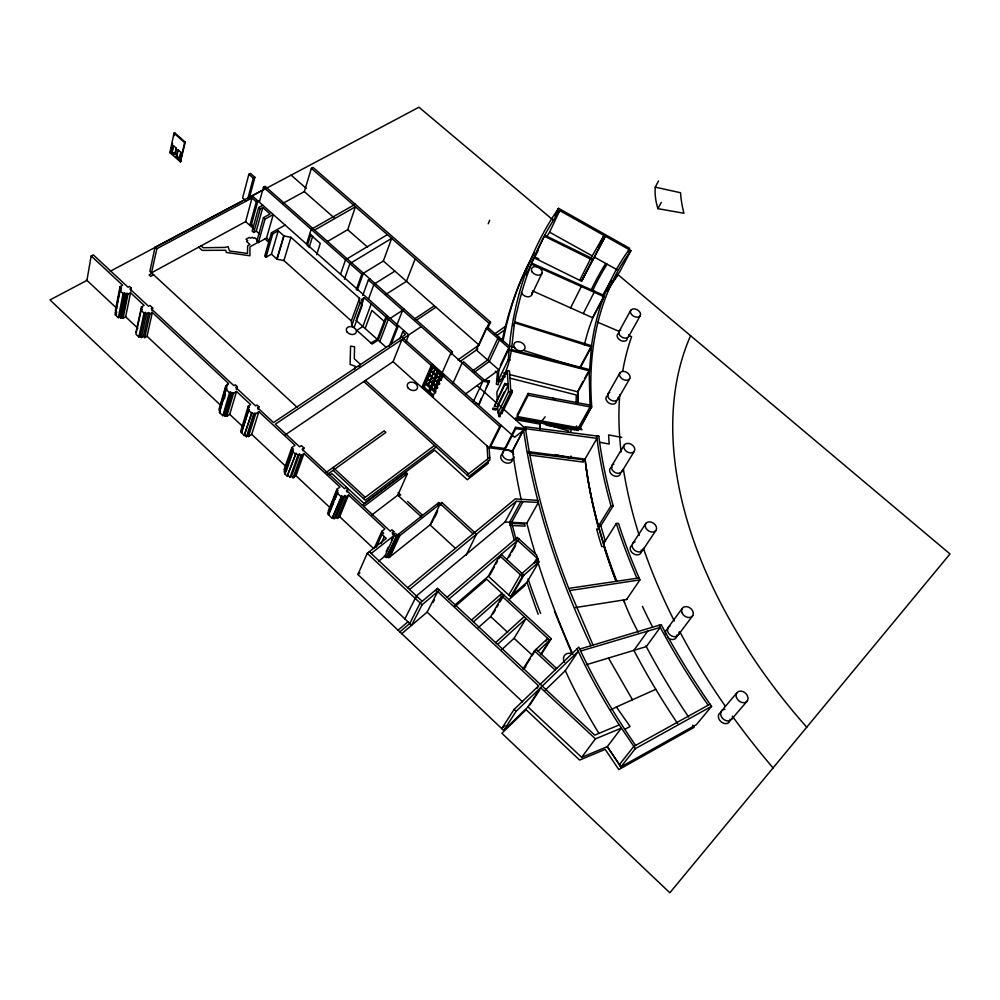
<?xml version="1.0" encoding="UTF-8"?>
<svg xmlns="http://www.w3.org/2000/svg" width="1000" height="1000" viewBox="0 0 1000 1000"><rect width="100%" height="100%" fill="white"/><g stroke="black" fill="none" stroke-linecap="round" stroke-linejoin="round"><path stroke-width="1.5" d="M576.05 402.85L576.287 394.963L509.712 378.1M578.05 390.588L577.725 402.788A461.8 297.925 40.2 0 1 578.2 390.863M580.1 428.062L591.737 406.6A469.837 297.9 39.9 0 1 630.95 250.588L559.738 210.6C547.288 228.762 537.163 248.475 529.388 269.075A653.15 406.737 41.7 0 0 517.337 309.962C510.375 333.862 515.3 360.55 499.812 381.613L497.9 381.15L508.275 359.625L510.337 337.962A652.65 406.613 41.7 0 1 558.025 209.163L558.575 208.325L629.637 248.287L627.987 251.912M499.812 381.613L499.988 379.113M497.9 381.15L498.9 369.9L509.225 348.338L486.238 328.263L487.675 327.262L509.45 346.262M498.55 381.025L498.288 384.787L496.375 384.325L497.375 373.075L495.262 371.2M130.725 291.15L131.337 288.137L129.5 286.425L128.075 287.213L93.3 254.85L91.175 255.95L86.938 280.375L50 299.938L503.7 730.45L527.962 706.9L540.6 687.688L595.413 738.863L621.362 728.138L607.288 746.625L581.663 757.362L527.962 706.9M91.175 255.95L122.638 285.238L120.05 286.65L115.3 310.763L116.788 312.15L115.363 312.938L116.6 314.1L115.275 314.825L118.325 317.688L119.65 316.95L124.475 292.887L125.725 294.062L120.875 318.113L119.65 316.95M115.363 312.938L120.113 288.825L121.55 288.05L120.05 286.65M115.275 314.825L120.025 290.738L121.375 290L120.113 288.825M118.325 317.688L123.125 293.625L124.475 292.887M122.2 317.375L127.075 293.337L127.987 294.188L123.112 318.225L122.2 317.375L120.875 318.113M123.112 318.225L125.65 316.8L130.575 292.775L144.113 305.375L141.537 306.812L135.925 332.375M174 133.162L169.9 152.575L180.362 161.85L185.287 142.238L174.7 132.825L174 133.162L184.587 142.575L180.362 161.85M170.925 150.675L172.5 143.238M174.075 135.8L174.7 132.825M173.487 145.9L172.2 151.95L174.862 154.325L176.163 148.287M141.537 306.812L142.463 307.688L141.037 308.488L142.3 309.662L141.062 310.363L135.938 334.237L138.85 336.975L140.075 336.275L145.262 312.425L146.613 313.688L141.4 337.512L140.075 336.275M266.863 187.875L155.037 247.275L149.875 271.337L297.35 407.463M156.875 248.675L151.488 272.825L245.65 221.6L252.013 198.012L256.3 201.812L249.862 225.375L251.488 224.488L257.938 200.938L256.3 201.812M178.1 150.025L176.8 156.062L179.462 158.438L180.775 152.413M138.85 336.975L144.025 313.125L145.262 312.425M143.375 336.388L148.613 312.562L149.963 313.825L144.7 337.638L143.375 336.388L141.4 337.512M152.012 310.963L152.675 307.987L149.975 305.475L148.562 306.275L129.913 288.925L131.337 288.137M144.7 337.638L147.037 336.287L152.338 312.475L228.588 383.488L227.387 384.237L226.562 387.113M354.725 369.275L355.45 366.35L350.112 364.438L350.562 346.112L354.562 346.788L354.288 358.775L360.05 363.975L359.3 366.975M249.363 197.975L254.9 177.3L250.487 173.4L248.863 174.237L242.625 197.913L245.875 200.812M247.75 198.825L253.275 178.15L254.9 177.3M259.438 201.887L263.488 187.175L265.113 186.312L452.425 351.875L451.213 354.613M262.838 205.275L258.65 207.537L252.162 231.075L253.738 232.475L256.25 231.088L262.787 207.575L270.038 214.025L263.438 217.638L256.863 241.112L258.438 242.525L266.575 237.963L273.275 214.55L265.038 219.062L258.438 242.525M253.738 232.475L260.238 208.962L262.787 207.575M219.088 409.125L225.688 386.125L227.913 384.725L227.387 384.237M225.688 386.125L226.65 387.025L225.725 387.6L219.112 410.6L220.487 411.887L219.488 412.537L222.838 415.688L223.85 415.037L230.538 392.1L231.775 393.237L225.05 416.175L223.85 415.037M220.025 410.012L223.337 398.512M224.175 395.637L225.413 391.337M219.488 412.537L226.112 389.55L227.125 388.913L225.725 387.6M285.15 225.1L271.45 232.75L264.7 256.137L265.975 257.275L271.425 254.163L278.25 230.825L283.988 235.938L290.925 237.312L359.513 298.325L359.988 302.925L351.8 325.525L354.075 327.575L362.312 304.988L361.712 299.325L364.237 297.738L396.875 326.737L389.188 346.25M224.225 398.963L225.463 394.65M265.975 257.275L272.738 233.9L278.25 230.825M222.838 415.688L229.525 392.738L230.538 392.1M224.625 415.763L231.337 392.837M225.963 415.575L232.7 392.65L233.487 393.387L226.737 416.312L225.963 415.575L225.05 416.175M236.325 389.45L237.175 386.575L235.25 384.787L233.875 385.662L151.263 308.788L152.675 307.987M226.737 416.312L229.737 414.363L236.525 391.45L250.675 404.625L248.2 406.238L240.675 431.275L244.2 435.6L251.925 412.475L253.6 414.038L246.488 436.725L244.838 435.175M276.863 259.05L283.788 235.75M351.8 325.525L351.35 320.95L283.913 260.55L277.062 259.237L283.988 235.938M282.438 203.562L304.337 191.625L311.363 168.35L313.05 167.45L490.538 322.125L487.425 328.925M283.913 260.55L290.925 237.312M241.163 432.75L248.837 409.588L247.688 408.512L249.425 407.388L248.2 406.238M241.8 432.325L248.837 409.588M244.2 435.6L251.925 412.475M306.588 243.962L311.163 229.338L353.6 205.188M307.275 245.888L310.837 234.537M247.763 435.887L254.887 413.2L255.6 413.862L248.45 436.538L247.763 435.887L246.488 436.725M309.113 247.525L312.688 236.175M258.05 409.663L258.938 406.825L257 405.025L255.637 405.913L235.787 387.45L237.175 386.575M248.45 436.538L251.7 434.375L258.888 411.7L295.038 445.363L291.788 447.6L283.988 469.875L285.4 471.2L284.325 471.95L285.562 473.113L284.662 473.738L287.225 476.138L296.012 453.3L297.987 455.15L290.062 477.337L288.125 475.513M316.637 254.713L320.288 243.4L309.7 234.025M327.512 241.45L347.7 229.7L355.425 206.788L314.613 230.075M340.65 274.012L345.538 259.738L387.4 234.662M344.45 279.25L349.888 263.575L391.675 238.388L383.35 261L363.45 273.212M284.325 471.95L292.137 449.688L293.225 448.938L291.788 447.6M284.662 473.738L292.738 450.337M286.05 471.725L292.425 453.65M287.225 476.138L296.012 453.3M356.25 289.738L361.812 274.125L363.375 273.175L357.287 290.188M291.488 476.337L299.438 454.137L301.025 455.625L293.05 477.8L291.488 476.337L290.062 477.337M302.975 450.763L303.962 447.987L301.363 445.562L299.575 446.812L275.275 424.2L421.175 326.625M294.288 476.925L302.275 454.75M351.35 320.95L359.513 298.325M293.05 477.8L295.975 475.737L303.988 453.562L339.963 487.062L336.85 489.338L328.212 511.1L329.288 512.112L328.062 513.025L329.05 513.95L328.25 514.538L332.212 518.25L341.75 495.975L342.9 497.05L334.137 518.725L333 517.663M362.738 295.5L368.375 279.925L369.925 278.962M594.663 291.275L583.288 313.562M356.525 318.925L364.237 297.738M593.237 316.475L589.637 326.337A462.537 297.838 40.1 0 0 584.362 344.975M368.612 298.85L373.8 284.725L375.35 283.762M371.213 303.925L362.863 326.463L356.85 330.35L372.137 344.062L378.125 340.112L386.737 317.725M365.138 328.5L371.887 310.4L384.212 321.362M379.762 341.587L388.4 319.212M415.188 258.888L406.488 281.3L385.45 294.662M396.625 325.6L402.663 310.25M391.287 343.825L398.438 325.712L396.875 326.737M328.062 513.025L336.7 491.275L337.95 490.363L336.85 489.338M328.25 514.538L337.713 492.212L336.7 491.275M329.05 513.95L333.663 502.35M334.825 499.462L337.713 492.212M399.9 338.85L402.688 331.9L404.237 330.863M285.163 434.925L393.062 361.675L401.975 339.462L431.262 365.525L421.838 387.463L423.363 386.388L432.8 364.45L431.262 365.525M332.212 518.25L341.75 495.975M405.975 341.838L408.787 334.9L252.075 195.725M336.15 517.225L344.938 495.538L346.225 496.75L337.413 518.413L336.15 517.225L334.137 518.725M347 491.987L348.175 489.1L346.35 487.4L344.575 488.688L302.175 449.225L303.962 447.987M337.413 518.413L339.688 516.712L348.525 495.037L384.938 528.95L381.8 531.388L374.212 548.375M581.838 285.538L570.6 307.887M433.237 396.688L423.15 387.65L432.575 365.763L444.125 375.675L432.575 365.763M423.15 387.65L432.8 365.6M428.45 384.5L425.95 382.887L427.575 379.125L432.312 382.738L430.363 386.712L428.263 384.825L431.95 376.812M433.988 378.875L432.05 382.788L427.675 378.938L429.637 374.988L431.75 376.875M434.075 378.7L429.4 375.025L432.675 367.35L437.425 371.012L435.425 375.05L437.425 371.012M424.2 387.25L425.562 384.075L429.925 387.987L428.55 391.15L424.312 387.175M425.95 382.887L427.962 378.85M429.637 374.988L427.675 378.938M429.4 375.025L431.312 371.1L435.675 375L432 382.962L430.2 380.85M433.038 367.1L430.988 371.325M428.062 384.775L430.288 380.675L432.388 382.55M431.512 376.925L434.963 369.35M431.35 378.212L429.787 380.825M431.675 377.013L433.275 373.312M435.288 369.113L433.15 373.062M428.938 392.475L438.462 370.637M435.975 391.7L431.637 387.812L433.562 383.85L435.675 385.737M440.812 374.025L435.462 385.775L433.338 383.888L438.688 372.125L440.812 374.025L438.875 378.225M431.637 387.812L433.562 383.85M433.338 383.888L435.25 380M439.062 378.013L436.938 376.125L434.95 380.213L439.7 383.713L437.062 382.1M438.688 372.125L436.625 376.225L441 380.125L442.675 376.325L438.275 372.413M433.65 383.675L435.763 385.562L434.038 389.487L431.925 387.6M436.425 384.45L437.488 382L439.613 383.9M441.9 373.438L450.913 352.925L452.425 351.875M443.762 374.212L442.225 375.288L432.625 397.125L433.462 396.525L423.375 387.488M439.438 590.175L422.075 604.812L411.637 625.275L357.887 574.462L367.25 553.312L386.238 538.425L381.962 534.45L383.663 533.125L381.8 531.388M404.825 475.112L406.025 472.425L407.388 473.675L397.775 495.163L371.912 514.9M376.262 547.175L381.962 534.45M452.962 383.275L462.15 362.863L463.65 361.8L484.425 380.163L489.462 381L479.263 403.875L475.375 403.237M381.1 543.663L384.275 536.6M486.238 328.263L476.312 350.025L498.9 369.9L484.162 380.675M392.537 534.388L393.825 531.562L391.962 529.825L390.238 531.175L346.413 490.4L348.175 489.1M457.812 359.963L479.025 344.988L488.963 323.212L490.538 322.125M386.213 551.575L388.15 547.337M391.375 540.288L393.963 534.65M384.275 555.8L386.1 557.513L396.95 535.5L397.975 536.45L388.225 557.575L387.212 556.638L396.95 535.5M388 556.013L396.438 537.7M395.163 541.388L396.463 538.575M388.825 557.1L398.575 535.975L389.188 557.438L388.225 557.575M390.037 556.763L399.812 535.638L398.413 534.338M526.3 275L531.362 264.163L603.9 296.625L592.762 317.8L532.525 290.887M554.875 215.925L558.025 209.163M556.05 213.738L558.575 208.325M546.5 236.988L549.6 232.2L559.738 210.6M473.413 401.475L482.938 381.25L368.375 279.925M513.513 325.562L514.788 322.85L591.413 346.95L580.112 368.038M481.125 398.5L479.263 403.875M486.25 387.725L489.462 381M531.775 294.675L542.075 273.075M500.425 365.138L508.162 348.963M437.587 505.15L438.862 502.5L473.025 533.8M440.238 503.762L430.025 524.9L455.538 548.425M431.875 522.612L437.625 510.725M434.837 517L436.763 513.038M440.6 505.112L441.875 502.475L476.512 534.138L466.075 555.337M500.213 413.363L510.8 392L509.525 371.012L507.3 370.637L496.875 392.125L497.35 401.037M508.1 384.075L504.75 383.525L494.363 406.3L497.663 406.825L508.175 385.412L504.837 384.862L494.363 406.3M504.162 392.113L497.587 405.5L497.987 412.962L501.725 413.65L512.325 392.287L512.288 390.462L510.688 390.163M497.987 412.962L508.537 391.575L507.3 370.637M510.3 394.462L512.288 390.462M393.062 361.675L489.1 447.75L499.725 426.488L501.225 425.337L490.588 446.6L489.1 447.75L489.938 460.062L468.862 476.625L363.837 381.512M404.9 618.9L415.2 598.35L417.212 596.663M579.7 280.312L590.462 258.975L604.1 235.238L598.05 247.213M581.538 281.212L605.487 236.012L581.538 281.212L534.163 257.85L544.263 236.175L592.325 259.9M582.137 280.138L592.925 258.812L544.763 235.225M578.425 427.75L590.075 406.887L590.013 405.087L528.088 393.438L517.275 414.7L517.325 416.512L581.237 428.275M517.325 416.512L528.15 395.25L528.088 393.438M515.625 427.312L515.75 428.663L504.9 449.825L504.787 448.488L515.625 427.312L596.975 438.375L585.037 459.062L586.562 470.988A566.725 354.613 41.9 0 0 598.525 528.112L598.787 529.025L596.613 529.05L599.725 540L601.75 546.525L603.938 546.438L605.612 551.838A566.725 354.613 41.9 0 0 616.087 581.388M436.112 591.125L437.525 588.387L594.763 735.138L619.237 724.887M401.737 633.7L427.125 612.125L437.725 591.613L538.612 685.837L536.938 688.4M433.062 602.475L434.475 599.75M531.362 263.212L538.237 250.45M521.263 499.787A803.188 477.95 43.2 0 1 515.037 467.525L512.5 450.825L523.45 429.7L526.125 446.5A815.875 477.912 42.9 0 0 537.125 497.788L541.875 515.438A815.875 477.912 42.9 0 0 590.775 645.413L590.938 645.713M512.537 451.112L523.488 429.988M524.038 429.412L525.4 426.775L598.825 436.262A576.75 354.575 41.6 0 0 612.925 504.9L613.2 505.825L600.638 526.05L598.45 526.075L610.988 505.838L610.725 504.95A576.95 355.037 41.6 0 1 598.212 447.362L596.65 436.138L598.825 436.262L596.688 436.287M655.263 187.162L680.562 192.738A177.887 106.825 31.9 0 0 683.95 213.263L657.938 208.663A100 61.638 29.8 0 1 655.263 187.162L658.512 180.938M593.138 316.75L603.587 296.9M630.95 250.588L619.812 271.688A462.825 297.938 40.2 0 0 608.1 289.75M657.938 208.663L661.25 202.45M580.25 366.825L591.55 345.737L514.975 321.912M415.95 596.337L505.012 522.038L516.263 501.275L538.387 502.45L526.825 523.088L530.188 535.975A803.188 477.95 43.2 0 0 535.3 553.725M578.763 389.275L583.05 381.4M584.475 378.762L588.05 372.2M577.413 392.887L589.412 370.85L511 350.712M520.913 501.525L509.588 522.25L511 527.8A934.463 536.925 43.9 0 0 514.412 540.562M523 501.637L511.65 522.35L512.85 527.212A742.887 454.05 42.8 0 0 516.2 539.938M619.212 331.262L630.737 310.287M488.375 576.225L499.688 555.75L522.375 576.525L510.625 596.737L488.375 576.225L454.5 605.375M489.95 574.875L494.487 566.675M496 563.95L497.512 561.213M499.025 558.488L501.287 554.388L523.95 575.138L512.188 595.35M628.562 336.65L640.225 315.75A5.475 3.7 28.8 0 0 634.763 308.925A5.475 3.7 28.8 0 0 631.45 314.413A5.475 3.7 28.8 0 0 640.225 315.75M515.875 540.013L517.312 537.438L536.575 554.95L537.875 558.888L535.65 562.688M591 407.9L580.062 427.45L580.175 429.412M506.838 559.675L517.612 540.462L537.875 558.888M509.1 557.062L510.538 554.5M511.975 551.938L515.575 545.538M608.062 393.812L619.875 372.975M500.462 595.95L502 593.263L471.488 620.087M478.137 627.775L490.712 616.6L502.287 596.45L549.712 640.212L540.538 654.575M493.088 613.837L495.412 609.8M496.962 607.112L498.5 604.425M500.05 601.737L503.913 595.013L473.425 621.9M617.775 399.425L629.725 378.675A5.688 3.987 29.6 0 0 624.062 371.425A5.688 3.987 29.6 0 0 620.588 377.4A5.688 3.987 29.6 0 0 629.725 378.675M508.775 595.025L520.487 574.788L538.038 559.375L538.9 561.975L527 582.212L510.625 596.737M534.025 563.15L536.987 558.075M536.55 561.912L538.038 559.375M611.975 465.45L624.275 444.95M501.637 649.7L514.075 638.3L526.112 618.438L497.562 644.425M621.8 471.712L634.275 451.3A5.913 4.3 31.3 0 0 628.812 443.438A5.913 4.3 31.3 0 0 624.725 449.663A5.913 4.3 31.3 0 0 634.275 451.3M522.95 669.137L534.462 650.875L547.762 638.413L546.1 641.025M530.312 658.5L523.725 668.938L525.825 666.95M531.962 655.888L536.075 649.362L556.663 668.45M603.625 543.562L616.325 523.462L618.538 523.387L620.288 528.837A576.75 354.575 41.6 0 0 639.125 577.938L639.925 579.888L626.55 599.513M541.275 654.4L551.287 638.725L486.712 579.237L455.225 606.375M538.612 685.837L514.087 709.463L501.725 728.587L505.037 725.375M503.7 730.45L516.1 711.363L578.288 651.3L565.312 670.65L545.212 690.163M632.95 543.15L646.038 523.2M529.587 705.325L539.712 689.963M642.513 550.55L655.775 530.688A6.15 4.588 34.1 0 0 651.025 522.038A6.15 4.588 34.1 0 0 645.888 528.125A6.15 4.588 34.1 0 0 655.775 530.688M647.688 631.138L633.875 650.35L636.362 655.062A586.9 366.538 41.9 0 0 677.625 723.55M579.75 649.075L659.112 625.237L660.263 627.4L646.312 646.587L586.625 664.65M668.025 627.725L682.138 608.513M581.663 757.362L595.413 738.863M678.462 634.725L692.763 615.612M619.388 764.675L633.775 746.413L710.025 704.188L711.587 706.325L696.4 724.625L620.95 766.888L619.412 764.663L621.388 766.538M607.263 746.637L620.913 766.912L635.35 748.662L711.587 706.325M539.862 429.588A117.137 77.763 42.1 0 1 540.4 422.788L545.188 416.8M721.375 711.162L736.8 692.862M731.712 719.125L747.35 700.938M540.25 684.262L578.812 647.113C594.7 681.513 614.012 714.275 635.625 745.387M538.038 651.188L551.287 638.725M495.613 642.6L524.188 616.65M508.9 599.712L525.25 585.2M522.375 576.525L538.9 561.975M448.95 599.062L519.163 539.125M447.038 597.275L517.312 537.438M399.837 631.9L409.75 623.5L420.15 603L437.525 588.387M398.05 630.2L407.962 621.8M407.663 587.7L515.337 498.9L537.825 500.387M409.562 589.5L516.263 501.275M389.188 557.438L431.238 523.925M378.738 561.112L384.8 556.3L394.5 535.15L371.188 553.475M386.1 557.513L387.212 556.638M357.887 574.462L359.913 572.85M398.95 536.325L441.875 502.475M438.862 502.5L397.738 534.875L394.925 533.325L393.638 534.338M393.825 531.562L392.1 532.913L395.825 536.388M467.113 475.037L489.75 457.287M398.225 495.575L399.862 494.325M363.775 506.55L407.388 473.675M362.388 505.275L406.025 472.425M363.537 498.575L434.45 445.45M436.175 447.025L365.325 500.238L333.137 470.325M342.9 497.05L344.938 495.538M346.225 496.75L348.525 495.037M465.775 393.8L484.425 380.163M474.525 372.163L489.325 361.475L499.487 339.825L500.913 338.812M327.25 474.562L385.887 432.4L384.162 430.838L325.675 472.788M472.863 370.688L487.675 360.025L497.812 338.363L499.237 337.35M329.538 475.262L331.887 473.562L363.975 503.413L434.725 450.2L467.325 479.75L488.363 463.188L488.175 460.412M434.162 389.6L440.538 374.425M435.887 385.675L437.612 387.962M430.363 386.712L426.35 382.612M437.45 381.712L434.988 380.062M494.062 334.375L506.312 325.725M436.938 376.125L440.925 380.312M459.913 361.625L477.738 349.025M496.9 335.45L505.462 329.387M433.113 373.225L435.763 374.812M435.675 375L431.025 371.175M297.987 455.15L299.438 454.137M301.025 455.625L303.988 453.562M416.388 320.2L435.988 307.213M414.888 318.688L434.387 305.8M370.9 342.95L377.3 339.375L385.9 316.975L387.463 315.963M253.6 414.038L254.887 413.2M255.6 413.862L258.888 411.7M258.938 406.825L257.575 407.725L273.5 422.55L405.55 334.438L402.688 331.9M390.188 318.387L404.2 309.25M233.487 393.387L236.525 391.45M231.775 393.237L232.7 392.65M375.075 283.5L394.888 271.125M353.425 205.037L355.087 204.088M149.963 313.825L152.338 312.475M146.613 313.688L148.613 312.562M258.15 242.262L249.938 246.85L249.925 255.763L226.325 252.463L225.775 250.25L202.175 250.375L198.65 247.175M256.863 241.112L257.887 240.538L254.662 237.65L253.438 238.325L252.262 237.275L250.613 238.188L249.35 237.387L246.038 239.213L247.75 240.763L246.525 241.438L249.95 244.513L247.638 245.8L247.5 253.438L229.5 250.963L228.113 246.65L224.95 247.425L203.175 247.725L201.1 245.837M125.725 294.062L127.075 293.337M127.987 294.188L130.575 292.775M153.588 274.8L150.725 276.363L149.113 274.875L151.85 273.387M625.013 729.25L630.087 726.488L616.375 706.988L610.875 709.825M110.3 271.225L241.7 201.4M250.138 196.912L263.8 189.662M266.537 188.2L418.938 107.225L552.775 219.8M252.013 198.012L156.675 248.775L155.037 247.275M170.613 152.162L169.913 152.5L172.938 154.238M184.587 142.575L185.287 142.238M616.375 706.988L655.788 689.312M580.675 651.038L660.263 627.4M575.237 607.6L626.862 599.462M525.4 426.775L525.712 430.012A815.6 477.3 42.9 0 0 568.737 588.375L639.125 577.938M569.625 590.575L639.925 579.888M616.237 581.375A602.75 372.45 42.2 0 1 586.663 471L585.125 460L583.013 460.025L583.288 462.1L529.8 455.1M610.988 505.838L613.2 505.825M505.012 522.038L526.825 523.088M509.988 525.4L525.125 526.125L524.587 524.075L509.837 523.188M528.05 452.9L585.125 460M489.1 447.75L512.5 450.825M490.588 446.6L504.787 448.488M528.387 451.613L585.037 459.062M515.75 428.663L525.712 430.012M482.938 381.25L489.525 382.337M517.487 418.462L582.05 429.738M540.125 424.125L515.725 419.65L515.688 417.837L576.65 429.038L576.512 425.925M546.213 425.238L578.337 430.525A461.8 297.925 40.2 0 1 578.138 427.375M508.537 391.575L512.325 392.287M528.15 395.25L591.775 407.212M621.763 437.413L608.612 434.9L609.163 444.062L600.025 442.312M555.225 454.562L571.375 458.35A206.688 131.713 44.6 0 1 570.975 456M508.275 359.625L510.225 360.112M503.612 373L506.587 373.762M509.562 374.513L577.975 391.863M502.137 376.188L505.175 376.95M511.125 349.525L589.475 369.575M540.4 422.788L568.837 431M510.462 346.325L513.425 347.25M523.8 350.475L578.625 367.575M597.65 322.188L618.862 331.262M628.75 335.487L631.587 336.7A452.688 288.575 40.7 0 0 622.65 371.413M531.775 263.125L604.275 295.575M534.65 256.887L538.8 258.925M572.962 654.25L572.013 653.775A7.588 6.15 36.3 0 0 564.7 655.163A7.588 6.15 36.3 0 0 564.65 662.438M549.6 232.2L592.013 255.787M594.7 257.288L617.013 269.7M311.363 168.35L488.963 323.212M552.9 398.113L555.525 400.4M291.125 175.138L306.3 188.438M304.337 191.625L334.237 217.875M347.7 229.7L367.5 247.087M383.35 261L479.025 344.988M248.863 174.237L253.275 178.15M263.488 187.175L361.812 274.125M476.987 385.6L525.588 428.675L514.625 437.262L401.85 336.912M258.65 207.537L260.238 208.962M442.225 375.288L499.725 426.488M432.675 367.35L437.088 371.238M359.988 302.925L362.312 304.988M263.438 217.638L265.038 219.062M271.45 232.75L272.738 233.9M429.712 374.8L431.825 376.7L429.263 375.25M431.538 377.238L433.65 379.113M435.538 385.913L437.663 387.812M433.275 384.062L435.387 385.95M427.575 379.125L429.688 381.012M175.25 156.312L181.062 161.5M251.488 224.488L253.412 226.2M266.575 237.963L269.762 240.812M245.65 221.6L253.725 228.825M256.25 231.088L259.312 233.812M264.962 238.875L269.212 242.675M356.012 320.337L386.012 347.175M435.588 393.025L431.275 389.162L429.9 392.312L433.125 395.2M428.75 391.213L431.987 394.113M271.425 254.163L277.062 259.237M365.438 380.425L468.65 473.837M398.088 492.688L400.75 495.138M407.587 501.438L422.475 515.163M397.775 495.163L421.912 517.413M534.462 650.875L555.062 669.987M333.1 467.463L365.238 497.312M490.712 616.6L507.663 632.35M514.075 638.3L531.95 654.912M292.137 449.688L293.4 450.863L292.5 451.488L295.113 453.925M226.112 389.55L229.525 392.738M248.188 410.012L251.287 412.9M336.912 492.8L340.95 496.562M120.025 290.738L123.125 293.625M141.062 310.363L144.025 313.125M147.037 336.287L220.812 405.425M251.7 434.375L286.087 466.6M295.975 475.737L330.138 507.762M339.688 516.712L373.175 548.1M86.463 279.925L116.75 308.312M125.65 316.8L137.85 328.225M229.737 414.363L242.562 426.388M369.3 551.7L422.15 601.312M367.25 553.312L422.075 604.812M427.125 612.125L522.612 701.862M514.087 709.463L516.1 711.363M513.713 454.288A6.212 4.7 27.4 0 0 512.975 453.025L509.1 450.337L506.062 450.025A6.212 4.7 27.4 0 0 503.438 457.038A6.212 4.7 27.4 0 0 512.837 458.988L513.638 458.038A6.212 4.7 27.4 0 0 514.062 456.887M692.65 725.2L694.175 727.312L618.8 769.587L605.188 749.362L579.637 760.075L526.112 709.725L501.875 733.263L669.837 892.775L950 553.95L618.162 274.8A461.8 297.925 40.2 0 0 607.225 291.525M635.35 748.662L617.55 722.288A499.85 330.925 41.7 0 1 581.163 657.387L577.087 648.775M708.175 705.212L705.188 700.913A593.812 363.1 41.6 0 1 687.075 673.375L682.788 666.488A593.812 363.1 41.6 0 1 659.112 625.237L661.175 624.625A618.175 374.1 41.6 0 0 710.025 704.188M620.913 766.912L607.288 746.625M608.488 658.025L632.475 699.762M565.312 670.65L568.112 676.688A492 330.425 42 0 0 598.612 732.862M593.062 645.075L568.737 588.375M572.325 652.837L569.188 645.8A803.188 477.95 43.2 0 1 537.413 560.625M572 653.863L554.438 611.213M623.8 600.462L624.587 602.4M616.325 523.462L618.075 528.9A576.95 355.037 41.6 0 0 636.875 578.038M600.375 525.138L600.638 526.05M515.3 428.175L515.413 429.387M512.825 451.012L513 452.9M503.188 451.613L503.3 452.95M504.75 383.525L504.837 384.862M487.075 445.938L487.775 458.837M590.013 405.087L589.225 374.212L591.613 345.125A469.538 297.8 39.8 0 1 600.8 305.175L605.25 292.913A469.538 297.8 39.8 0 1 629.375 249.275M501.688 411.838L501.725 413.65M502.938 341.637A642.6 406.438 42 0 1 534.35 252.738M592.712 290.512A572.65 359.95 41.9 0 1 607.125 264.188M602.362 296.05A462.537 297.838 40.1 0 1 611.337 280.487M488.225 223.775A273.8 71.85 -80.9 0 1 489.712 220.238M531.7 292.538A5.637 3.887 25.4 0 1 528.075 296.812A5.637 3.887 25.4 0 1 521.425 292.538M616.862 581.3A568.212 355.075 41.9 0 1 605.3 548.975L598.2 525.2A568.212 355.075 41.9 0 1 586.213 467.987M688.6 717.025A584.837 363.175 41.9 0 1 672.45 692.062L668.263 685.25A584.837 363.175 41.9 0 1 645.888 645.788M605.438 541.413A604.125 372.45 42.2 0 1 600.712 525.138M538.162 614.263A934.463 536.925 43.9 0 1 527 582.212M628.888 334.7A5.4 3.7 28.8 0 1 625.425 338.125A5.4 3.7 28.8 0 1 619.4 334.65A5.4 3.7 28.8 0 1 620.8 330.037M618.125 397.325A5.613 3.987 29.7 0 1 614.487 401.062A5.613 3.987 29.7 0 1 608.25 397.45A5.613 3.987 29.7 0 1 609.738 392.475M622.238 470.675A5.825 4.288 31.4 0 1 613.9 471.737A5.825 4.288 31.4 0 1 613.812 464.087M643.35 548.3A6.05 4.575 34.3 0 1 638.538 551.912A6.05 4.575 34.3 0 1 632.388 547.163A6.05 4.575 34.3 0 1 635.075 541.9M679 632.163A6.3 4.85 38.3 0 1 674.675 636.688A6.3 4.85 38.3 0 1 667.962 632.188A6.3 4.85 38.3 0 1 669.975 626.112M732.275 717.9A6.55 5.062 43 0 1 726.15 720.662A6.55 5.062 43 0 1 720.662 714.312A6.55 5.062 43 0 1 724.9 709.362M638.225 632.163A248.325 175.613 39.9 0 1 623.538 599.987M773.075 767.925A533.05 331.413 41.8 0 1 732.362 716.125M725.238 706.075A533.05 331.413 41.8 0 1 679.825 631.725M674.287 620.988A533.05 331.413 41.8 0 1 643.587 548.737M639.188 535.438A533.05 331.413 41.8 0 1 623.362 468.9M621.075 451.975A533.05 331.413 41.8 0 1 620.013 441.287L619.338 431.613A452.688 288.575 40.7 0 1 619.75 394.562M806.737 727.212A439.475 275.925 41.4 0 1 690.588 335.725M539.788 429.412A118.038 85.45 32.1 0 1 540.413 422.463M652.163 626.175A414.113 272.262 41 0 1 642.463 606.35M591.263 289.862A572.55 360.075 41.8 0 1 605.7 263.55M540.6 613.4A742.887 454.05 42.8 0 1 528.075 578.85M570.9 432.25A210.062 146.838 35.4 0 1 570.85 427.788M502.287 340.45A641.125 406.4 42 0 1 532.163 257.213M627.175 337.788A5.387 3.7 28.8 0 1 623.7 341.213A5.387 3.7 28.8 0 1 617.7 337.75A5.387 3.7 28.8 0 1 619.1 333.137M616.362 400.387A5.6 3.987 29.7 0 1 612.737 404.125A5.6 3.987 29.7 0 1 606.5 400.525A5.6 3.987 29.7 0 1 607.987 395.538M620.475 472.5A5.812 4.288 31.5 0 1 616.4 476.35A5.812 4.288 31.5 0 1 610.087 472.337A5.812 4.288 31.5 0 1 612 467.1M641.25 549.913A6.037 4.575 34.3 0 1 638 554.825A6.037 4.575 34.3 0 1 631.087 551.4A6.037 4.575 34.3 0 1 631.962 545.312M676.9 634.975A6.275 4.85 38.4 0 1 673.75 639.375A6.275 4.85 38.4 0 1 667.375 637.188M665.7 634.538A6.275 4.85 38.4 0 1 667.9 628.938M730.138 719.163A6.525 5.062 43.1 0 1 725.4 723.625A6.525 5.062 43.1 0 1 718.763 718.512A6.525 5.062 43.1 0 1 721.213 712.288M501.987 454.175A6.2 4.688 27.4 0 0 502.9 461.275A6.2 4.688 27.4 0 0 511.225 462.088L512.013 461.138A6.2 4.688 27.4 0 0 512.475 458.713M173.363 145.575L172 151.988L174.988 154.65L176.363 148.25L173.363 145.575M177.975 149.7L176.588 156.088L179.587 158.775L180.987 152.387L177.975 149.7M496.037 408.663L492.75 408.125L492.825 409.462L496.112 409.988L496.037 408.663M500.125 414.975L498.562 414.688L498.65 416.512L500.163 416.788L500.125 414.975M408.137 387.962A5.375 4 22.5 0 0 417.113 388.875A5.375 4 22.5 0 0 411.975 382.125A5.375 4 22.5 0 0 408.137 387.962M347.013 331.887A5.213 3.8 19.8 0 0 355.8 333.125A5.213 3.8 19.8 0 0 351.238 326.625A5.213 3.8 19.8 0 0 347.013 331.887M514.775 347.887A5.975 4.263 25.9 0 0 524.6 349.288A5.975 4.263 25.9 0 0 518.913 341.737A5.975 4.263 25.9 0 0 514.775 347.887M532.175 272A5.725 3.887 25.5 0 0 541.575 273.962A5.725 3.887 25.5 0 0 536.625 266.775A5.725 3.887 25.5 0 0 532.175 272M681.925 612.55A6.4 4.875 37.9 0 0 691.938 616.587A6.4 4.875 37.9 0 0 688.475 607.087A6.4 4.875 37.9 0 0 681.925 612.55M736.325 697.062A6.662 5.088 42.5 0 0 746.438 701.9A6.662 5.088 42.5 0 0 743.438 691.762A6.662 5.088 42.5 0 0 736.325 697.062"/></g></svg>
